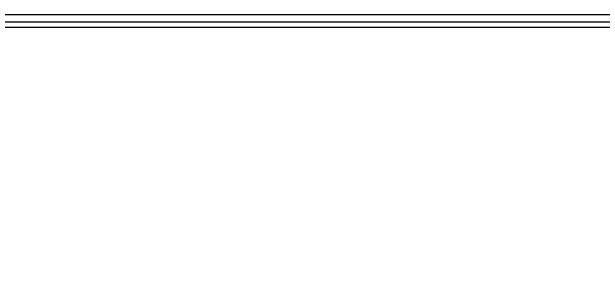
# Model space of a CAD drawing. Header units: millimetres. Extents: x 17046 to 32328, y 18593 to 29476.
# Drawn here: x 17163.26 to 17171.45, y 18980.43 to 18984.28 of the extents above; entities that cross this region are included whole.
import ezdxf

# ---------------------------------------------------------------- set-up
doc = ezdxf.new("R2010")
doc.units = ezdxf.units.MM
doc.header["$LTSCALE"] = 5
doc.layers.add('UNIT', color=6, linetype='Continuous')
doc.layers.add('WS-NO-CONTROL', color=3, linetype='Continuous')
doc.styles.add('SUBMITTAL', font='romans.shx', dxfattribs={"width": 0.75})
doc.dimstyles.new('SUBMITTAL', dxfattribs={"dimtxt": 0.09375, "dimasz": 0.09375, "dimexe": 0.03125, "dimexo": 0.0625, "dimgap": 0.0625, "dimtad": 0, "dimdec": 4, "dimzin": 4, "dimdsep": 46, "dimlunit": 4, "dimtxsty": 'SUBMITTAL', "dimcen": 0.09375, "dimclre": 6, "dimadec": 0, "dimazin": 0, "dimtfac": 1, "dimtdec": 0, "dimtofl": 0, "dimtmove": 0, "dimatfit": 3, "dimfxl": 0, "dimfrac": 2, "dimtolj": 1, "dimtzin": 4, "dimarcsym": 0})

msp = doc.modelspace()

# ---------------------------------------------------------------- linework, layer by layer
at = {"layer": 'UNIT'}
for p, q in [((17162.708, 18984.2395), (17171.96, 18984.2395)), ((17150.4639, 18984.1391), (17184.2041, 18984.1391)), ((17184.2041, 18984.0604), (17150.4639, 18984.0604))]:
    msp.add_line(p, q, dxfattribs=at)

# ---------------------------------------------------------------- leaders
at = {"layer": 'WS-NO-CONTROL', "annotation_type": 0, "has_hookline": 1, "hookline_direction": 0, "text_width": 57.0471}
msp.add_leader([(17137.2236, 18973.0438), (17202.7359, 19014.5105), (17206.8085, 19014.5105)], dimstyle='SUBMITTAL', override={"dimscale": 58.18, "dimasz": 0.07, "dimgap": 0.03, "dimcen": 4.055284, "dimarcsym": 1}, dxfattribs=at)

doc.saveas('drawing.dxf')
